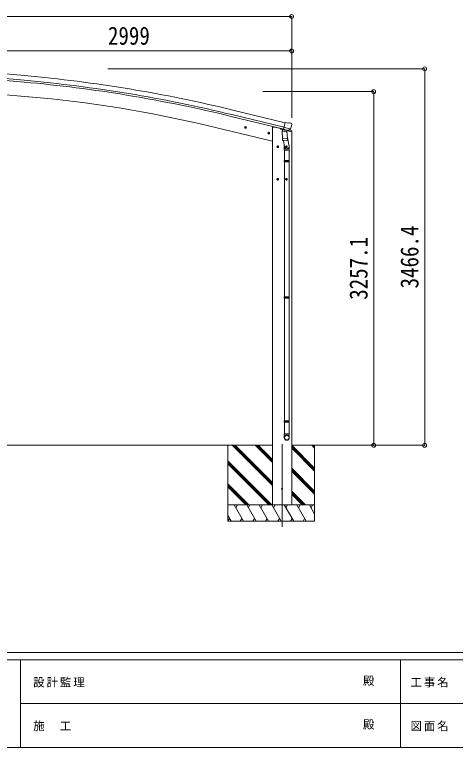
# Model space of a CAD drawing. Units: millimetres at full size. Extents: x -9783 to 33754, y -10064 to 6752.
# Drawn here: x -4022 to 36, y -6828 to -80 of the extents above; entities that cross this region are included whole.
import ezdxf
from ezdxf.enums import TextEntityAlignment as Align

# ---------------------------------------------------------------- set-up
doc = ezdxf.new("R2010")
doc.units = ezdxf.units.MM
doc.header["$LTSCALE"] = 35
doc.header["$PDMODE"] = 32
doc.header["$PDSIZE"] = 35
for name, color, linetype, lineweight in [('0-0_0', 7, 'Continuous', 9), ('0-1_本体', 4, 'Continuous', 9), ('0-2_部品', 7, 'Continuous', 9), ('0-8_PARTS2', 2, 'Continuous', 9), ('0-A_寸法', 6, 'Continuous', 9), ('F-0_240', 7, 'Continuous', 9)]:
    doc.layers.add(name, color=color, linetype=linetype, lineweight=lineweight)
doc.styles.add('ＭＳ ゴシック', font='')
doc.styles.get('ＭＳ ゴシック').set_extended_font_data('MS Gothic')

msp = doc.modelspace()

# ---------------------------------------------------------------- linework, layer by layer
at = {"layer": '0-0_0', "color": 6}
for p, q in [((-246.45, -4045.93), (-246.45, -579.53)), ((-715.46, -788.83), (-715.46, -4045.93))]:
    msp.add_line(p, q, dxfattribs=at)
at = {"layer": '0-0_0'}
for p, q in [((-1648.68, -4045.93), (-4478.1, -4045.93)), ((-2059.43, -4045.93), (-2059.43, -4745.93)), ((-1648.68, -4416.69), (-2019.45, -4045.93)), ((-1648.68, -4402.54), (-2005.3, -4045.93)), ((-1648.68, -4388.4), (-1991.16, -4045.93)), ((-1648.68, -4204.56), (-1807.31, -4045.93)), ((-1648.68, -4190.41), (-1793.17, -4045.93)), ((-1648.68, -4176.27), (-1779.03, -4045.93)), ((-1259.43, -4257.15), (-1470.68, -4045.91)), ((-885.35, -4045.93), (-1470.68, -4045.93)), ((-1259.43, -4073.31), (-1286.81, -4045.93)), ((-1259.43, -4059.17), (-1272.67, -4045.93)), ((-1259.43, -4045.93), (-1259.43, -4745.93)), ((-1259.43, -4271.3), (-1470.68, -4060.05)), ((-1259.43, -4285.44), (-1470.68, -4074.19)), ((-1653.29, -4595.93), (-2059.43, -4189.79)), ((-1667.43, -4595.93), (-2059.43, -4203.93)), ((-1681.58, -4595.93), (-2059.43, -4218.07)), ((-1259.43, -4469.29), (-1470.68, -4258.04)), ((-1259.43, -4483.43), (-1470.68, -4272.18)), ((-1259.43, -4497.57), (-1470.68, -4286.32)), ((-1865.42, -4595.93), (-2059.43, -4401.92)), ((-1879.57, -4595.93), (-2059.43, -4416.06)), ((-1893.71, -4595.93), (-2059.43, -4430.2)), ((-1344.92, -4595.93), (-1470.68, -4470.17)), ((-1359.07, -4595.93), (-1470.68, -4484.31)), ((-1373.21, -4595.93), (-1470.68, -4498.45)), ((-2059.43, -4595.93), (-1259.43, -4595.93)), ((-1914.05, -4745.93), (-2000.65, -4595.93)), ((-1985.65, -4621.91), (-1970.65, -4595.93)), ((-1798.58, -4745.93), (-1885.18, -4595.93)), ((-1855.18, -4595.93), (-1870.18, -4621.91)), ((-1683.11, -4745.93), (-1769.71, -4595.93)), ((-1754.71, -4621.91), (-1739.71, -4595.93)), ((-1567.64, -4745.93), (-1654.24, -4595.93)), ((-1639.24, -4621.91), (-1624.24, -4595.92)), ((-1452.17, -4745.93), (-1538.77, -4595.93)), ((-1523.77, -4621.91), (-1508.77, -4595.93)), ((-1336.7, -4745.93), (-1423.3, -4595.93)), ((-1408.3, -4621.91), (-1393.3, -4595.93)), ((-1259.43, -4679.76), (-1307.83, -4595.92)), ((-1292.83, -4621.91), (-1277.83, -4595.93)), ((-2044.52, -4719.95), (-2059.52, -4745.93)), ((-2029.52, -4745.93), (-2059.43, -4694.12)), ((-1929.05, -4719.95), (-1944.05, -4745.93)), ((-1813.58, -4719.95), (-1828.58, -4745.93)), ((-1698.11, -4719.95), (-1713.11, -4745.93)), ((-1582.64, -4719.95), (-1597.64, -4745.93)), ((-1467.17, -4719.95), (-1482.17, -4745.93)), ((-1351.7, -4719.95), (-1366.7, -4745.93)), ((-1259.43, -4745.93), (-2059.43, -4745.93))]:
    msp.add_line(p, q, dxfattribs=at)
at = {"layer": '0-1_本体'}
for p, q in [((-3929.68, -641.3), (-4407.01, -598.25)), ((-3935.06, -701.06), (-4412.24, -658.02)), ((-3933.55, -684.28), (-4410.72, -641.25)), ((-4430.71, -788.83), (-3892.76, -835.9)), ((-1540.19, -1117.76), (-2023.27, -1000.46)), ((-1530.15, -1075.78), (-2013.03, -958.3)), ((-1544.16, -1134.12), (-2027.24, -1016.82)), ((-2236.77, -1104.74), (-1648.68, -1245.93)), ((-1648.68, -1115.93), (-1624.68, -1115.93)), ((-1648.68, -1115.93), (-1648.68, -4595.93)), ((-1572.67, -1128.41), (-1624.68, -1115.93)), ((-1498.65, -1142.66), (-1498.65, -1143.21)), ((-1470.68, -4595.93), (-1470.68, -1159.37))]:
    msp.add_line(p, q, dxfattribs=at)
for centre, radius, start, end in [((-5105.73, -13695.33), 13106.9, 76.35206, 84.85206), ((-5105.73, -13695.33), 13046.9, 76.35206, 84.85206), ((-5105.73, -13695.33), 13063.74, 76.35206, 84.85206), ((-4871.36, -12098.55), 11305.08, 76.52357, 85.03409)]:
    msp.add_arc(centre, radius, start, end, dxfattribs=at)
at = {"layer": '0-2_部品'}
for p, q in [((-1503.75, -1080.04), (-1529.68, -1073.82)), ((-1503.75, -1080.04), (-1490.49, -1077.34)), ((-1476.01, -1080.53), (-1489.19, -1077.37)), ((-1886.18, -1122.16), (-1905.62, -1117.5)), ((-1903.2, -1118.08), (-1898.03, -1112.63)), ((-1901.07, -1125.27), (-1903.2, -1118.08)), ((-1898.23, -1129.55), (-1893.57, -1110.11)), ((-1898.03, -1112.63), (-1890.73, -1114.39)), ((-1890.73, -1114.39), (-1888.6, -1121.58)), ((-1572.67, -1127.2), (-1572.67, -1130.94)), ((-1549.71, -1140.4), (-1568.84, -1135.8)), ((-1545.41, -1135.45), (-1558.72, -1150.77)), ((-1544.46, -1135.38), (-1545.41, -1135.45)), ((-1541.38, -1137.86), (-1542.91, -1137.49)), ((-1504.68, -1146.67), (-1541.38, -1137.86)), ((-1482.75, -1131.66), (-1540.25, -1117.86)), ((-1535.43, -1139.68), (-1534.41, -1154.29)), ((-1502.31, -1147.14), (-1509.83, -1145.34)), ((-1506.51, -1146.9), (-1506.46, -1147.64)), ((-1503.15, -1147.03), (-1504.68, -1146.67)), ((-1499.6, -1146.57), (-1483.22, -1132.08)), ((-1496.58, -1143.9), (-1470.42, -1150.18)), ((-1472.91, -1082.78), (-1469.06, -1089.08)), ((-1468.69, -1091.36), (-1468.97, -1092.51)), ((-1672.24, -1173.53), (-1691.69, -1168.86)), ((-1689.26, -1169.44), (-1684.1, -1163.99)), ((-1687.13, -1176.64), (-1689.26, -1169.44)), ((-1684.3, -1180.91), (-1679.63, -1161.47)), ((-1684.1, -1163.99), (-1676.8, -1165.75)), ((-1676.8, -1165.75), (-1674.67, -1172.94)), ((-1559.82, -1157.22), (-1514.13, -1154.02)), ((-1555.15, -1224.06), (-1559.82, -1157.22)), ((-1558.72, -1150.77), (-1558.28, -1157.11)), ((-1507.22, -1148.68), (-1533.03, -1155.11)), ((-1515.91, -1150.84), (-1515.68, -1154.13)), ((-1514.13, -1154.02), (-1509.46, -1220.86)), ((-1511.19, -1196.09), (-1495.28, -1292.26)), ((-1468.12, -1159.98), (-1511.14, -1149.66)), ((-1468.12, -1153.09), (-1468.12, -1159.98)), ((-1555.15, -1224.06), (-1509.46, -1220.86)), ((-1555.14, -1224.05), (-1554.25, -1236.75)), ((-1510.44, -1235.46), (-1552.14, -1238.38)), ((-1546.71, -1238), (-1535.98, -1301.59)), ((-1508.6, -1233.33), (-1509.47, -1220.86)), ((-1509, -1234.68), (-1509, -1234.68)), ((-1609.68, -1296.17), (-1589.68, -1296.17)), ((-1606.18, -1292.41), (-1599.68, -1288.66)), ((-1599.68, -1306.17), (-1599.68, -1286.17)), ((-1599.68, -1288.66), (-1593.18, -1292.41)), ((-1593.18, -1299.92), (-1599.68, -1303.67)), ((-1593.18, -1292.41), (-1593.18, -1299.92)), ((-1539.13, -1294.77), (-1539.13, -1329.43)), ((-1539.13, -1329.43), (-1493.13, -1329.43)), ((-1537.13, -1329.43), (-1537.13, -1423.43)), ((-1529.68, -1296.17), (-1509.68, -1296.17)), ((-1526.18, -1292.41), (-1519.68, -1288.66)), ((-1519.68, -1306.17), (-1519.68, -1286.17)), ((-1519.68, -1288.66), (-1513.18, -1292.41)), ((-1513.18, -1299.92), (-1519.68, -1303.67)), ((-1513.18, -1292.41), (-1513.18, -1299.92)), ((-1495.13, -1329.43), (-1495.13, -1423.43)), ((-1493.13, -1329.43), (-1493.13, -1295.07)), ((-1539.13, -1425.43), (-1538.13, -1423.43)), ((-1539.13, -1425.43), (-1493.13, -1425.43)), ((-1539.13, -1425.43), (-1539.13, -1433.43)), ((-1539.13, -1433.43), (-1493.13, -1433.43)), ((-1539.13, -1433.43), (-1538.13, -1435.43)), ((-1538.13, -1423.43), (-1494.13, -1423.43)), ((-1538.13, -1435.43), (-1494.13, -1435.43)), ((-1537.13, -1435.43), (-1537.13, -2679.61)), ((-1495.13, -1435.43), (-1495.13, -2679.61)), ((-1493.13, -1425.43), (-1494.13, -1423.43)), ((-1609.68, -1596.17), (-1589.68, -1596.17)), ((-1606.18, -1592.41), (-1599.68, -1588.66)), ((-1599.68, -1606.17), (-1599.68, -1586.17)), ((-1599.68, -1588.66), (-1593.18, -1592.41)), ((-1593.18, -1599.92), (-1599.68, -1603.67)), ((-1593.18, -1592.41), (-1593.18, -1599.92)), ((-1529.68, -1596.17), (-1509.68, -1596.17)), ((-1526.18, -1592.41), (-1519.68, -1588.66)), ((-1519.68, -1606.17), (-1519.68, -1586.17)), ((-1519.68, -1588.66), (-1513.18, -1592.41)), ((-1513.18, -1599.92), (-1519.68, -1603.67)), ((-1513.18, -1592.41), (-1513.18, -1599.92)), ((-1539.13, -2681.61), (-1538.13, -2679.61)), ((-1539.13, -2681.61), (-1493.13, -2681.61)), ((-1539.13, -2681.61), (-1539.13, -2689.61)), ((-1539.13, -2689.61), (-1493.13, -2689.61)), ((-1539.13, -2689.61), (-1538.13, -2691.61)), ((-1538.13, -2679.61), (-1494.13, -2679.61)), ((-1538.13, -2691.61), (-1494.13, -2691.61)), ((-1537.13, -2691.61), (-1537.13, -3819.8)), ((-1495.13, -2691.61), (-1495.13, -3819.8)), ((-1493.13, -2681.61), (-1494.13, -2679.61)), ((-1539.13, -3821.8), (-1538.13, -3819.8)), ((-1539.13, -3821.8), (-1493.13, -3821.8)), ((-1539.13, -3821.8), (-1539.13, -3829.8)), ((-1539.13, -3829.8), (-1493.13, -3829.8)), ((-1539.13, -3829.8), (-1538.13, -3831.8)), ((-1538.13, -3819.8), (-1494.13, -3819.8)), ((-1538.13, -3831.8), (-1494.13, -3831.8)), ((-1537.13, -3831.8), (-1537.13, -3941.8)), ((-1495.13, -3831.8), (-1495.13, -3941.8)), ((-1493.13, -3821.8), (-1494.13, -3819.8)), ((-1539.13, -3975.94), (-1539.13, -3941.8)), ((-1539.13, -3941.8), (-1493.13, -3941.8)), ((-1493.13, -3975.94), (-1493.13, -3941.8))]:
    msp.add_line(p, q, dxfattribs=at)
for points in [[(-1535.11, -1139.27), (-1544.83, -1136.93), (-1529.68, -1073.82)], [(-1888.6, -1121.58), (-1893.77, -1127.03), (-1901.07, -1125.27)], [(-1535.11, -1139.27), (-1534.87, -1139.42), (-1510.11, -1145.36), (-1509.83, -1145.34)], [(-1482.48, -1131.09), (-1483.06, -1131.93), (-1483.22, -1132.08)], [(-1674.67, -1172.94), (-1679.83, -1178.39), (-1687.13, -1176.64)], [(-1599.68, -1303.67), (-1606.18, -1299.92), (-1606.18, -1292.41)], [(-1519.68, -1303.67), (-1526.18, -1299.92), (-1526.18, -1292.41)], [(-1493.13, -1425.43), (-1493.13, -1433.43), (-1494.13, -1435.43)], [(-1599.68, -1603.67), (-1606.18, -1599.92), (-1606.18, -1592.41)], [(-1519.68, -1603.67), (-1526.18, -1599.92), (-1526.18, -1592.41)], [(-1493.13, -2681.61), (-1493.13, -2689.61), (-1494.13, -2691.61)], [(-1493.13, -3821.8), (-1493.13, -3829.8), (-1494.13, -3831.8)]]:
    msp.add_lwpolyline(points, dxfattribs=at)
for centre, radius in [((-1895.9, -1119.83), 8.5), ((-1895.9, -1119.83), 7.7), ((-1895.9, -1119.83), 6.5), ((-1681.97, -1171.19), 8.5), ((-1681.97, -1171.19), 7.7), ((-1681.97, -1171.19), 6.5), ((-1599.68, -1296.17), 8.5), ((-1599.68, -1296.17), 7.7), ((-1599.68, -1296.17), 6.5), ((-1519.68, -1296.17), 8.5), ((-1519.68, -1296.17), 7.7), ((-1519.68, -1296.17), 6.5), ((-1599.68, -1596.17), 8.5), ((-1599.68, -1596.17), 7.7), ((-1599.68, -1596.17), 6.5), ((-1519.68, -1596.17), 8.5), ((-1519.68, -1596.17), 7.7), ((-1519.68, -1596.17), 6.5)]:
    msp.add_circle(centre, radius, dxfattribs=at)
at = {"layer": '0-2_部品', "color": 4}
msp.add_circle((-1559.68, -4445.93), 4.5, dxfattribs=at)
at = {"layer": '0-2_部品'}
for centre, radius, start, end in [((-1489.89, -1080.28), 3, 76.5, 101.5), ((-1567.67, -1130.94), 5, 180, 256.5), ((-1542.79, -1137), 0.5, 221.23754, 256.5), ((-1536.03, -1139.76), 0.604, 7.79405, 79.40158), ((-1506.01, -1146.86), 0.5, 76.5, 184), ((-1503.03, -1146.55), 0.5, 256.5, 291.76246), ((-1665.78, -1045.26), 202.4, 334.90875, 346.5), ((-1477.18, -1085.39), 5, 31.5, 76.5), ((-1533.38, -1154.14), 1.03, 188.03431, 289.96103), ((-1507.46, -1147.71), 1, 284, 4), ((-1471.12, -1153.09), 3, 0, 76.5), ((-1552.28, -1236.39), 2, 190.53157, 274), ((-1510.58, -1233.47), 2, 274, 322.59038), ((-1510.54, -1233.5), 1.95, 322.52234, 4.95983), ((-1523.13, -1295.07), 30, 0, 2.54858)]:
    msp.add_arc(centre, radius, start, end, dxfattribs=at)
for centre, major_axis, ratio, start_param, end_param in [((-1501.61, -1144.22), (0.73, -2.92), 0.997631, 5.8041905, 5.8929484), ((-1501.59, -1144.32), (0.73, -2.92), 0.997631, 5.965759, 6.7621801), ((-1471.61, -1090.64), (1.57, -2.57), 0.99628, 0.7835347, 1.5707963), ((-1501.64, -1144.09), (-2.63, 3.16), 0.650902, 2.1145521, 2.1873627), ((-1516.13, -1294.77), (-23, 0), 0.996195, 6.0000678, 10.0103449), ((-1516.13, -1294.77), (-21, 0), 0.996195, 0.3319459, 3.3482706), ((-1516.13, -3974.2), (23, 0), 0.996195, 6.2831853, 9.424778), ((-1516.13, -3975.94), (23, 0), 0.996195, 6.2831853, 9.424778), ((-1516.13, -3975.94), (0, -23.43), 0.981806, 4.712389, 7.8539816)]:
    msp.add_ellipse(centre, major_axis=major_axis, ratio=ratio, start_param=start_param, end_param=end_param, dxfattribs=at)
msp.add_ellipse((-1516.13, -3975.94), major_axis=(-21, 0), ratio=0.996195, dxfattribs=at)
at = {"layer": '0-8_PARTS2'}
msp.add_line((-1559.68, -4036.72), (-1559.68, -4795.93), dxfattribs=at)
at = {"layer": '0-A_寸法'}
for p, q in [((-7484.65, -97.57), (-1470.68, -97.57)), ((-1470.68, -97.57), (-1470.68, -414.19)), ((-4469.65, -414.19), (-1470.68, -414.19)), ((-1470.68, -414.19), (-1470.68, -1031.37)), ((-246.45, -579.53), (-3163.86, -579.53)), ((-715.46, -788.83), (-1735.82, -788.83)), ((-715.46, -4045.93), (-1044.29, -4045.93)), ((-246.45, -4045.93), (-715.46, -4045.93))]:
    msp.add_line(p, q, dxfattribs=at)
for p in [(-1470.68, -97.57), (-1470.68, -414.19), (-246.45, -579.53), (-715.46, -788.83), (-715.46, -4045.93), (-246.45, -4045.93)]:
    msp.add_point(p, dxfattribs=at)
at = {"layer": 'F-0_240', "color": 5}
for p, q in [((-9783.03, -5953.1), (9396.97, -5953.1)), ((-9783.03, -6023.1), (6285.75, -6023.1)), ((-3969.25, -6023.1), (-3969.25, -6828.1)), ((-469.25, -6023.1), (-469.25, -6828.1)), ((-3969.25, -6425.6), (3205.75, -6425.6)), ((-9783.03, -6828.1), (9396.97, -6828.1))]:
    msp.add_line(p, q, dxfattribs=at)

# ---------------------------------------------------------------- texts
at = {"layer": '0-A_寸法', "color": 7, "style": 'ＭＳ ゴシック', "width": 0.85}
msp.add_text('2999', height=166.8, dxfattribs=at).set_placement((-3162.67, -407.19), align=Align.BOTTOM_LEFT)
for s, p in [('3466.4', (-253.45, -2601.48)), ('3257.1', (-722.46, -2706.13))]:
    msp.add_text(s, height=166.8, rotation=90, dxfattribs=at).set_placement(p, align=Align.BOTTOM_LEFT)
at = {"layer": 'F-0_240', "style": 'ＭＳ ゴシック'}
for p in [(-814.24, -6276.85), (-814.24, -6679.35)]:
    msp.add_text('殿', height=76.98, dxfattribs=at).set_placement(p, align=Align.BOTTOM_LEFT)
at = {"layer": 'F-0_240', "char_height": 76.98, "attachment_point": 7, "style": 'ＭＳ ゴシック'}
for s, insert in [('\\T1.17;設計監理', (-3851.04, -6276.85)), ('\\T1.17;工事名', (-376.96, -6276.85)), ('\\T1.17;施\u3000工', (-3851.04, -6679.35)), ('\\T1.17;図面名', (-376.96, -6679.35))]:
    msp.add_mtext(s, dxfattribs=dict(at, insert=insert))

doc.saveas('drawing.dxf')
